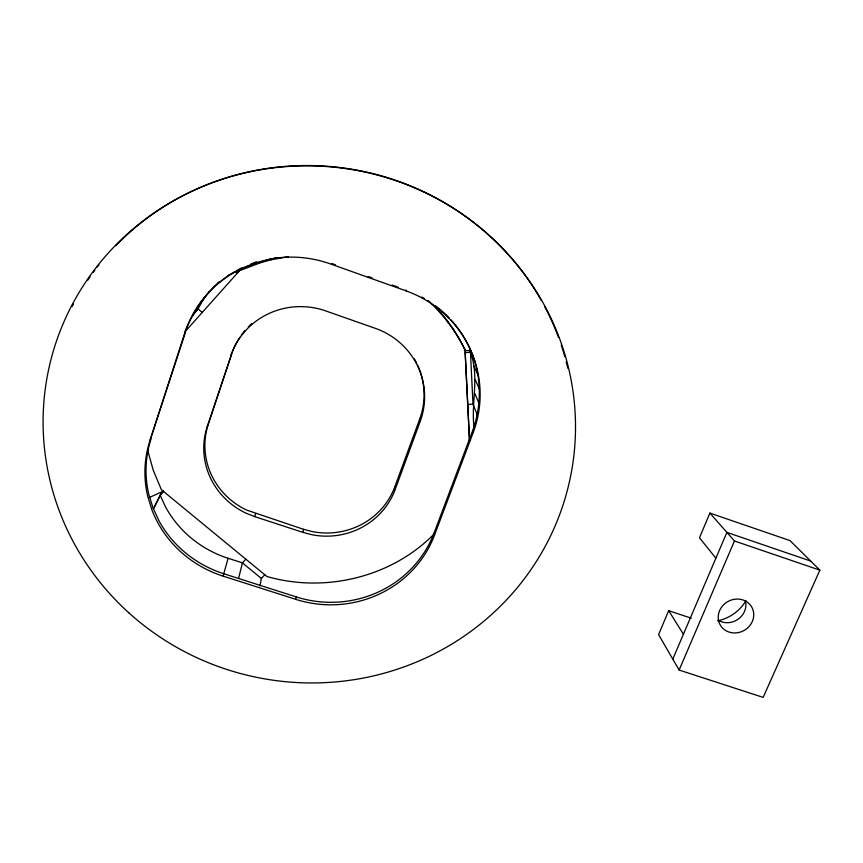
<?xml version="1.0" encoding="UTF-8"?>
<svg xmlns="http://www.w3.org/2000/svg" width="863" height="863" viewBox="0 0 863 863"><rect width="100%" height="100%" fill="white"/><g stroke="black" fill="none" stroke-linecap="round" stroke-linejoin="round"><path stroke-width="1.29" d="M451.144 320.044A111.748 109.547 1.3 0 1 474.574 360.874L469.58 350.022L474.574 360.874C481.532 383.668 480.82 408.555 472.557 430.907L434.143 532.87L434.553 535.049A110.572 106.117 1.9 0 1 295.912 599.386L223.096 576.128A112.007 107.249 11.5 0 1 152.017 510.184L147.8 496.667A112.007 107.249 11.5 0 1 149.903 440.788L184.606 333.42C191.791 313.657 203.754 295.933 219.234 281.64M474.143 428.221C470.767 402.892 479.731 377.045 470.454 352.266L465.157 352.6L469.515 440.615L465.038 349.795C457.282 333.841 447.217 318.976 434.855 306.236M295.912 599.386L296.203 596.894A110 105.61 1.9 0 0 434.143 532.87M417.638 365.135A73.398 71.866 5.4 0 1 419.763 418.9L420.259 421.241L395.2 489.429A73.193 70.647 4.1 0 1 312.223 534.79L303.075 532.428L303.452 529.289L246.721 510.109A73.279 70.637 11.6 0 1 208.361 424.121L231.554 354.305A74.089 72.33 17 0 1 239.936 337.196M259.925 585.869L261.381 578.458L264.768 574.78M303.075 532.428L254.779 516.646L255.513 513.614M238.576 578.469L242.417 562.881L245.804 559.181M223.096 576.128L228.102 558.275A107.648 103.344 12.3 0 1 165.599 507.023L160.194 495.351L163.603 491.554M149.903 440.788L185.513 332.212M254.779 516.646L245.912 513.118A73.83 71.133 11.5 0 1 207.249 426.527L231.554 354.305M395.2 489.429L394.898 486.603L419.763 418.9M434.553 535.049L473.183 432.6L472.557 430.907M691.231 618.167L668.663 610.691L658.577 634.585L679.127 670.055L763.162 697.39L819.85 570.152L790.055 540.637L709.904 513.086L699.462 537.8L715.88 558.178M672.795 659.138L726.894 532.385L810.67 561.058M679.127 670.055L734.456 540.982L709.904 513.086M207.249 426.527L208.361 424.121M161.651 492.46L153.431 508.846L161.651 492.46L163.344 490.572M184.952 331.834L239.536 270.658L260.799 262.622L271.457 259.72L272.093 258.555L251.187 264.963L240.399 269.439L237.713 272.449M209.148 291.759L203.646 298.965L198.059 308.814L192.417 316.031M260.799 262.622L261.532 261.424M250.378 266.192L251.187 264.963M240.227 270.421L241.111 269.17M239.536 270.658L240.399 269.439M198.21 305.836L203.646 298.965M192.762 314.758L198.059 308.814L202.222 312.471M228.749 275.275L229.364 274.585M434.154 533.938C391.619 577.304 324.909 593.302 266.85 576.462L161.37 489.688L153.247 470.27L147.789 450.637M217.638 283.679L229.482 274.714L235.124 271.532M236.171 270.95L241.424 267.983M148.965 497.649L161.241 492.126M250.583 264.154L256.376 261.845M274.488 258.059L276.872 257.573M271.457 259.72L288.371 256.678M467.724 404.488L472.978 404.143L477.153 414.477L477.271 417.142M464.305 350.745L469.58 350.421M303.452 529.289L312.535 531.64A72.643 70.151 4.3 0 0 394.898 486.603M296.203 596.894L223.776 573.733A111.424 106.732 11.6 0 1 159.029 520.896L153.075 508.091L148.878 494.639A111.424 106.732 11.6 0 1 150.982 439.03M228.102 558.275L242.417 562.881L261.381 578.458M734.456 540.982L819.85 570.152M184.606 333.42A113.927 111.198 19.6 0 1 228.803 275.621L241.867 268.253L255.847 262.676L270.486 258.986A113.927 111.198 19.6 0 1 330.302 263.873L406.128 290.896A112.341 110.097 1.2 0 1 473.183 432.6M372.039 277.875L368.285 276.538L368.361 277.444M392.072 285.017L398.328 287.25M331.694 263.485L335.48 264.833M236.559 270.399L238.22 271.877L237.303 273.15L235.642 271.672M430.141 302.471C444.553 315.934 456.139 332.233 465.038 349.795M668.663 610.691L683.431 634.229M463.83 347.379L464.197 347.962M473.711 365.761L477.94 374.822M458.846 338.059L459.655 339.817M453.258 329.051L454.024 330.745M475.146 379.515L479.407 389.04M447.077 320.389L447.789 322.018M440.324 312.115L440.993 313.69M474.747 393.301L478.987 403.291M405.847 289.925L406.128 290.896M470.454 352.266L472.978 404.143M72.244 306.462A265.006 257.077 9.1 0 1 73.463 304.1M87.843 280.076A265.006 257.077 9.1 0 1 90.119 276.775M93.226 272.438A265.006 257.077 9.1 0 1 94.811 270.281M97.249 267.077A265.006 257.077 9.1 0 1 98.9 264.963M115.739 245.718A265.006 257.077 9.1 0 1 541.403 300.615M544.553 306.365A265.006 257.077 9.1 0 1 558.544 337.498M561.23 345.092A265.006 257.077 9.1 0 1 564.801 356.613M566.204 361.77A265.006 257.077 9.1 0 1 567.8 368.221M421.824 297.055A111.748 109.547 1.3 0 1 424.165 298.371M427.627 300.443A111.748 109.547 1.3 0 1 429.893 301.888M435.362 305.729A111.748 109.547 1.3 0 1 449.332 318.102M414.348 358.825A73.398 71.866 5.4 0 1 416.613 362.999M241.306 335.232A74.089 72.33 17 0 1 245.016 330.507M248.264 326.969A74.089 72.33 17 0 1 251.759 323.647M230.604 356.203A74.65 72.859 16.7 0 1 325.793 310.939L375.394 328.372A73.959 72.384 5.2 0 1 420.259 421.241M745.481 601.187A17.767 16.278 -29.4 0 1 738.016 619.289A17.767 16.278 -29.4 0 1 718.145 620.173M745.966 600.691A40.712 37.519 -29.7 0 1 717.865 620.842M128.932 612.892A266.408 258.361 9 0 0 569.051 483.409A266.408 258.361 9 0 0 229.936 176.872A266.408 258.361 9 0 0 128.932 612.892M730.691 632.536A18.123 16.57 -29.2 0 0 753.313 611.036A18.123 16.57 -29.2 0 0 723.928 604.467A18.123 16.57 -29.2 0 0 730.691 632.536"/></g></svg>
